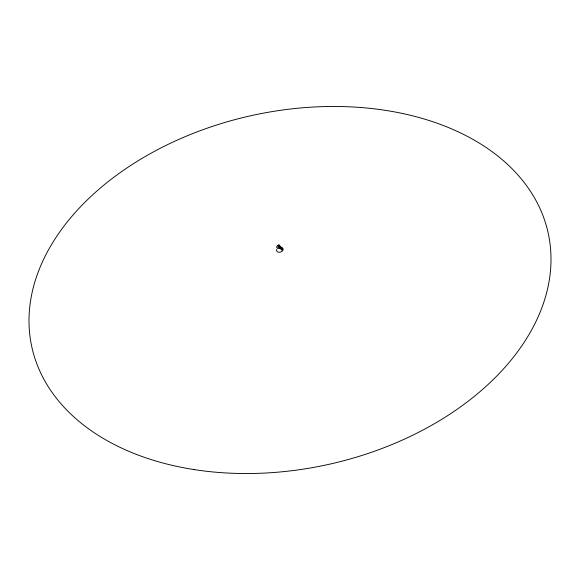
<?xml version="1.0" encoding="UTF-8"?>
<svg xmlns="http://www.w3.org/2000/svg" width="580" height="580" viewBox="0 0 580 580"><rect width="100%" height="100%" fill="white"/><g stroke="black" fill="none" stroke-linecap="round" stroke-linejoin="round"><path stroke-width="0.87" d="M279.698 247.413L280.234 246.993L280.604 247.464L280.067 247.885L278.03 245.442L278.683 245.151L280.379 247.196M282.047 249.494L282.605 249.298M280.445 247.276L282.206 249.683L281.655 250.118L279.473 247.428A1.117 0.754 -12.5 0 1 278.552 246.152L278.03 245.442M279.988 248.138L281.032 247.566A2.479 1.675 -12.5 0 1 276.877 247.725A2.479 1.675 -12.5 0 1 279.205 245.043L279.248 245.094M279.263 245.108L279.313 245.173A39.897 20.996 87.9 0 1 280.647 246.877M281.14 247.696L282.424 249.32M278.668 246.29L280.053 247.95M282.228 249.704L280.495 247.653M280.604 247.022L278.683 245.151M280.763 247.537L282.264 249.32L280.662 247.102M279.792 247.682A3.313 2.24 -12.5 0 1 283.033 249.929A3.313 2.24 -12.5 0 1 278.755 252.22A3.313 2.24 -12.5 0 1 276.928 249.212M281.01 247.065A2.798 1.464 16 0 1 282.641 249.313M194.148 469.59A264.393 178.618 -12.5 0 0 548.165 232.971A264.393 178.618 -12.5 0 0 127.687 167.439A264.393 178.618 -12.5 0 0 194.148 469.59"/></g></svg>
